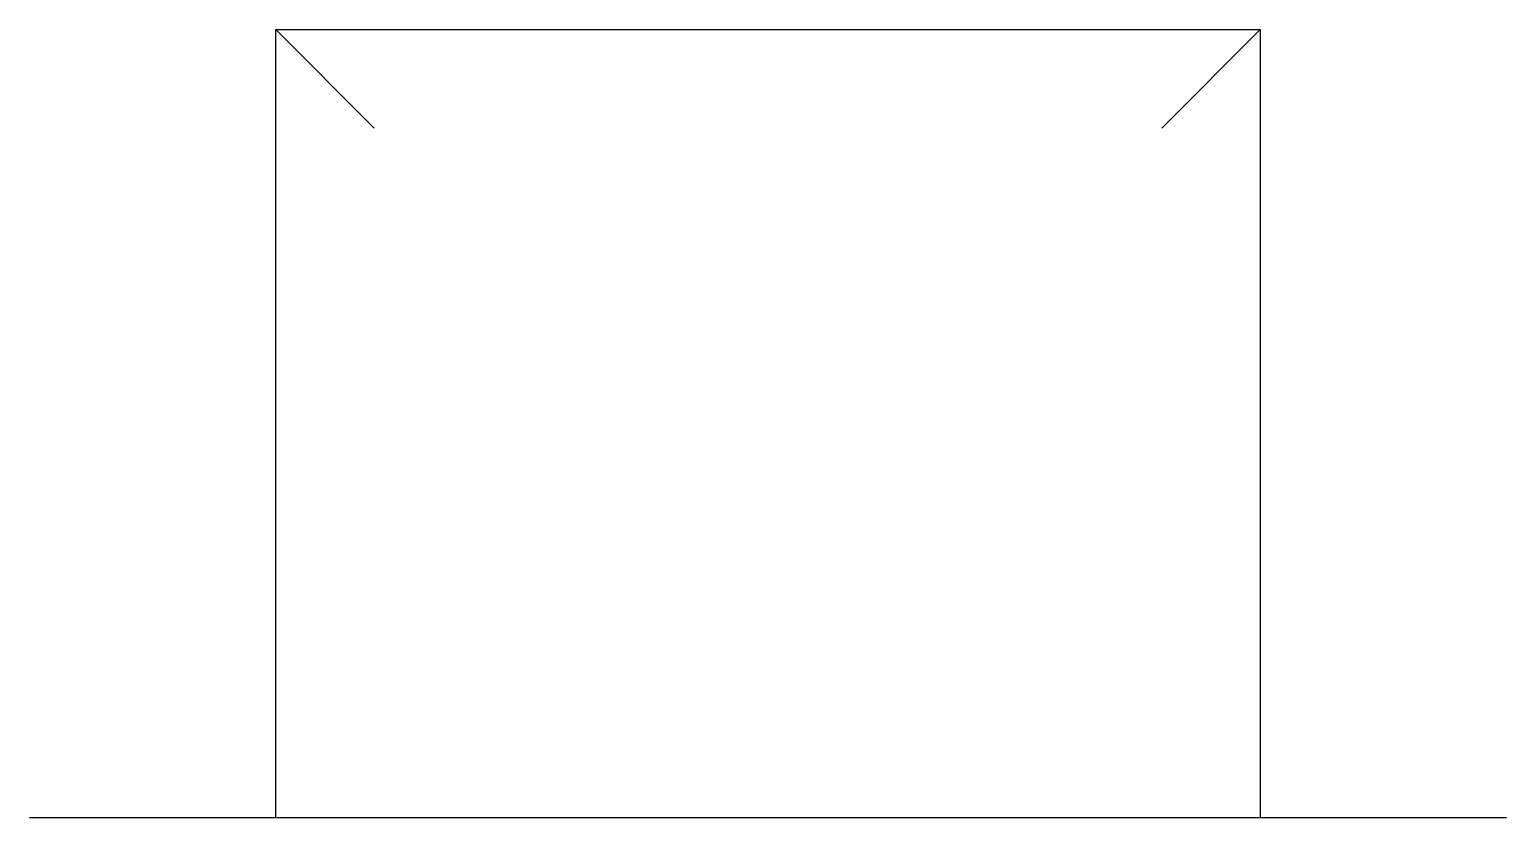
# Model space of a CAD drawing. Extents: x -1.5 to 1.5, y 0 to 1.6.
import ezdxf

# ---------------------------------------------------------------- set-up
doc = ezdxf.new("R2010")
doc.units = 0
doc.layers.get('0').update_dxf_attribs({"linetype": 'CONTINUOUS'})

msp = doc.modelspace()

# ---------------------------------------------------------------- linework, layer by layer
at = {"color": 0}
for p, q in [((-1, 0), (-1, 1.6)), ((-1, 1.6), (1, 1.6)), ((-1, 1.6), (-0.8, 1.4)), ((1, 1.6), (0.8, 1.4)), ((1, 1.6), (1, 0)), ((-1.5, 0), (1.5, 0))]:
    msp.add_line(p, q, dxfattribs=at)

doc.saveas('drawing.dxf')
